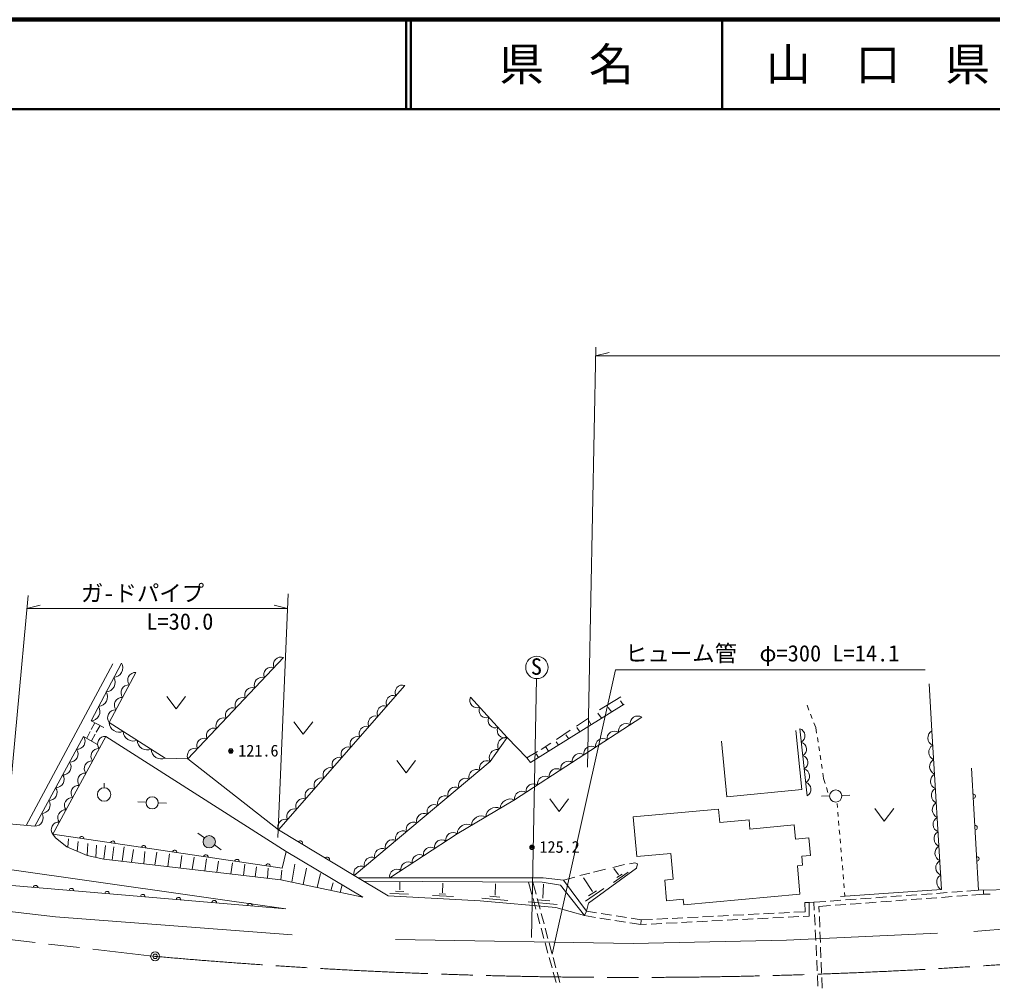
# Model space of a CAD drawing. Units: millimetres, scale not verified. Extents: x 40000 to 680000, y 20000 to 380000.
# Drawn here: x 254599 to 363163, y 272153 to 380000 of the extents above; entities that cross this region are included whole.
import ezdxf
from ezdxf.enums import TextEntityAlignment as Align

# ---------------------------------------------------------------- set-up
doc = ezdxf.new("R2010")
doc.units = ezdxf.units.MM
doc.header["$LTSCALE"] = 1000
doc.header["$PDMODE"] = 32
doc.header["$PDSIZE"] = 500
doc.linetypes.add('CHAIN', pattern=[18.5, 12, -1.5, 3.5, -1.5])
for name, color, linetype, lineweight in [('M-BGD', 7, 'Continuous', 13), ('M-BMK', 2, 'CHAIN', 13), ('M-BMK-SRVR', 3, 'Continuous', 13), ('M-STR-HTXT', 7, 'Continuous', 13), ('M-TTL', 2, 'Continuous', 140), ('M-TTL-LINE', 7, 'Continuous', 50)]:
    doc.layers.add(name, color=color, linetype=linetype, lineweight=lineweight)
doc.layers.add('M-TTL-TXT', color=7, linetype='Continuous')
doc.styles.add('ＭＳ ゴシック', font='')
doc.styles.get('ＭＳ ゴシック').set_extended_font_data('MS Gothic')

msp = doc.modelspace()

# ---------------------------------------------------------------- hatches: boundary and pattern name
at = {"layer": 'M-BGD'}
msp.add_hatch(color=256, dxfattribs=at).paths.add_polyline_path([(276328, 287911, 0.97359), (275235, 288729, 0.01338), (275213, 288700, 1)])

# ---------------------------------------------------------------- linework, layer by layer
for p, q in [((284057, 308850), (273378, 297550)), ((255365, 290115), (265024, 308155)), ((262587, 301773), (265979, 308232)), ((312283, 306496), (311727, 277604)), ((297589, 305734), (283511, 289632)), ((356396, 300675), (356101, 305909)), ((271031, 304508), (272081, 303108)), ((272081, 303108), (273131, 304508)), ((319316, 303008), (321678, 304447)), ((321964, 303570), (321656, 304017)), ((311609, 297140), (322061, 303631)), ((320672, 302768), (320293, 303255)), ((342686, 302976), (342469, 303533)), ((316753, 301200), (318073, 302080)), ((318377, 301343), (318071, 301870)), ((319538, 302064), (319112, 302654)), ((343048, 302044), (342867, 302510)), ((262587, 301773), (264004, 301058)), ((262609, 300814), (262996, 301567)), ((263168, 300512), (263589, 301267)), ((285213, 301689), (286263, 300289)), ((286263, 300289), (287313, 301689)), ((314509, 299686), (316055, 300727)), ((317132, 300570), (316772, 301055)), ((342487, 293426), (341659, 300900)), ((343445, 301022), (343229, 301578)), ((343539, 300409), (343445, 301022)), ((256298, 290033), (261759, 300042)), ((264221, 300049), (258314, 289130)), ((261759, 300042), (263241, 299178)), ((262108, 299839), (262495, 300592)), ((262624, 299538), (263046, 300293)), ((284367, 287194), (264221, 300049)), ((309000, 299921), (311222, 297647)), ((315878, 299791), (315551, 300239)), ((341225, 300703), (341876, 294116)), ((343692, 299421), (343616, 299915)), ((356396, 300675), (357478, 282972)), ((312802, 298580), (313887, 299299)), ((313623, 298391), (313301, 298911)), ((314733, 299080), (314488, 299455)), ((333529, 293291), (332916, 299498)), ((343844, 298433), (343768, 298927)), ((270864, 297638), (273378, 297550)), ((273378, 297550), (283511, 289632)), ((311222, 297647), (312405, 298365)), ((311222, 297647), (311609, 297140)), ((312504, 297696), (312253, 298085)), ((343996, 297444), (343920, 297938)), ((296691, 297374), (297741, 295974)), ((297741, 295974), (298791, 297374)), ((344148, 296456), (344072, 296950)), ((361613, 282886), (360822, 296507)), ((344318, 295349), (344224, 295962)), ((344482, 294809), (344318, 295349)), ((264042, 294317), (264042, 294817)), ((344790, 293791), (344627, 294331)), ((341876, 294116), (333529, 293291)), ((344067, 293366), (344980, 293407)), ((346342, 293467), (347255, 293508)), ((233312, 292054), (256298, 290033)), ((267815, 292751), (268727, 292709)), ((270090, 292646), (271003, 292605)), ((313768, 293090), (314818, 291690)), ((314818, 291690), (315868, 293090)), ((345853, 292114), (345815, 292550)), ((332594, 291942), (323058, 291070)), ((323058, 291070), (323462, 286656)), ((332730, 290455), (332594, 291942)), ((345938, 291118), (345895, 291616)), ((350037, 292003), (351087, 290603)), ((351087, 290603), (352137, 292003)), ((168008, 290332), (258624, 279944)), ((336006, 290755), (332730, 290455)), ((336101, 289718), (336006, 290755)), ((341021, 290169), (336101, 289718)), ((341166, 288581), (341021, 290169)), ((346023, 290122), (345981, 290620)), ((258615, 288754), (258314, 289130)), ((274489, 289257), (275235, 288729)), ((291923, 284533), (283511, 289632)), ((346109, 289125), (346066, 289624)), ((259877, 287748), (258615, 288754)), ((262145, 286762), (259877, 287748)), ((260005, 287693), (260063, 288642)), ((261036, 287244), (261159, 288344)), ((262145, 286762), (262228, 288099)), ((263133, 286552), (263201, 287906)), ((263999, 286368), (264209, 287897)), ((264951, 286257), (265120, 287722)), ((266068, 286127), (266282, 287716)), ((276349, 287942), (277095, 287415)), ((342659, 288718), (341166, 288581)), ((342838, 286763), (342659, 288718)), ((346194, 288129), (346151, 288627)), ((263999, 286368), (262145, 286762)), ((267111, 286005), (267307, 287444)), ((268472, 285846), (268596, 287225)), ((269720, 285701), (269928, 287128)), ((271135, 285536), (271323, 286956)), ((272527, 285373), (272696, 286763)), ((292913, 282119), (284367, 287194)), ((323462, 286656), (327275, 287005)), ((327275, 287005), (327540, 284115)), ((341888, 286676), (342838, 286763)), ((341979, 285684), (341888, 286676)), ((346279, 287133), (346237, 287631)), ((346364, 286136), (346322, 286634)), ((283749, 284065), (263999, 286368)), ((273874, 285216), (274078, 286576)), ((275278, 285052), (275469, 286389)), ((276608, 284897), (276816, 286136)), ((278197, 284712), (278376, 285949)), ((279585, 284550), (279726, 285813)), ((284971, 283805), (285326, 285787)), ((322112, 285766), (320784, 285424)), ((323242, 285950), (322651, 285831)), ((323545, 285831), (323242, 285950)), ((323439, 285358), (323545, 285831)), ((341386, 285630), (341979, 285684)), ((341677, 282445), (341386, 285630)), ((346450, 285140), (346407, 285638)), ((252725, 285303), (284300, 280836)), ((280899, 284397), (281035, 285492)), ((282266, 284237), (282355, 285340)), ((283749, 284065), (283880, 285116)), ((286248, 283534), (286628, 285366)), ((287814, 283201), (288167, 284750)), ((291923, 284533), (295720, 282253)), ((318233, 284793), (317115, 284543)), ((318075, 281453), (323439, 285358)), ((319982, 285253), (318641, 284898)), ((320856, 283772), (322516, 284924)), ((321417, 284596), (320921, 285315)), ((321236, 284322), (321826, 284696)), ((346535, 284144), (346492, 284642)), ((284300, 280836), (252435, 283523)), ((292913, 282119), (283749, 284065)), ((289347, 282876), (289593, 283733)), ((290387, 282655), (290615, 283483)), ((313033, 284280), (292367, 284267)), ((292952, 283915), (312920, 283777)), ((297040, 282938), (297040, 283806)), ((301790, 282614), (301819, 283683)), ((307674, 282354), (307703, 283622)), ((311392, 283788), (311764, 282434)), ((311875, 283784), (312238, 282437)), ((312920, 283777), (314963, 283472)), ((312987, 281996), (313058, 283552)), ((315285, 284008), (313033, 284280)), ((317654, 280062), (314963, 283472)), ((316576, 284359), (315285, 284008)), ((317856, 280570), (315285, 284008)), ((318531, 282735), (317532, 284278)), ((327540, 284115), (326587, 284028)), ((326587, 284028), (326798, 281721)), ((346620, 283147), (346578, 283645)), ((381706, 283370), (361613, 282886)), ((295918, 282541), (298018, 282471)), ((296546, 282778), (297484, 282755)), ((300684, 282296), (303035, 282205)), ((301428, 282491), (302140, 282468)), ((317768, 281683), (319810, 283068)), ((318101, 282271), (318960, 282823)), ((328717, 281259), (341677, 282445)), ((357478, 282972), (346208, 282178)), ((346700, 282213), (346663, 282649)), ((353523, 282298), (354720, 282385)), ((355219, 282421), (356416, 282508)), ((356914, 282545), (358111, 282632)), ((358610, 282668), (359807, 282755)), ((359161, 282218), (360357, 282306)), ((360305, 282791), (361613, 282886)), ((360856, 282343), (362155, 282439)), ((362155, 282439), (362142, 282899)), ((362892, 282450), (362155, 282439)), ((295720, 282253), (306008, 281724)), ((306008, 281724), (314423, 280961)), ((306201, 281992), (309100, 281747)), ((307089, 282226), (308188, 282126)), ((311345, 281611), (314605, 281319)), ((311896, 281952), (312214, 280795)), ((312368, 281954), (312680, 280795)), ((312379, 281827), (313764, 281698)), ((317856, 280570), (318075, 281453)), ((326798, 281721), (328659, 281891)), ((328659, 281891), (328717, 281259)), ((342691, 281538), (342235, 281511)), ((342235, 281511), (342259, 280501)), ((342691, 281538), (343239, 281551)), ((342691, 280013), (342691, 281538)), ((343239, 281551), (344547, 281646)), ((343239, 281551), (343281, 280680)), ((345046, 281682), (346242, 281769)), ((345597, 281218), (346794, 281306)), ((346741, 281805), (347938, 281892)), ((347293, 281343), (348489, 281431)), ((348437, 281929), (349633, 282016)), ((348988, 281468), (350185, 281556)), ((350132, 282052), (351329, 282139)), ((350684, 281593), (351880, 281681)), ((351828, 282175), (353024, 282262)), ((352379, 281718), (353576, 281806)), ((354074, 281843), (355271, 281931)), ((355770, 281968), (356966, 282056)), ((357465, 282093), (358662, 282181)), ((361087, 278295), (404344, 281690)), ((312347, 280312), (312665, 279155)), ((312810, 280312), (313122, 279154)), ((314423, 280961), (317654, 280062)), ((317654, 280062), (317856, 280570)), ((317856, 280570), (318986, 280388)), ((319480, 280308), (320664, 280117)), ((334212, 280097), (335410, 280158)), ((335910, 280183), (337108, 280243)), ((337607, 280268), (338806, 280328)), ((339305, 280353), (340504, 280413)), ((341003, 280438), (342259, 280501)), ((343305, 280180), (343362, 278982)), ((343800, 281085), (345099, 281181)), ((343800, 281085), (343824, 280454)), ((258624, 279944), (285026, 277903)), ((317654, 280062), (318859, 279869)), ((319353, 279790), (320538, 279601)), ((321032, 279522), (322217, 279332)), ((321158, 280037), (322343, 279846)), ((322710, 279253), (323916, 279060)), ((322836, 279766), (323967, 279583)), ((323916, 279060), (323967, 279583)), ((323916, 279060), (324565, 279093)), ((323967, 279583), (325223, 279646)), ((325064, 279119), (326262, 279179)), ((325722, 279672), (326921, 279732)), ((326762, 279205), (327960, 279266)), ((327420, 279757), (328619, 279817)), ((328460, 279291), (329658, 279352)), ((329118, 279842), (330317, 279902)), ((330157, 279377), (331356, 279438)), ((330816, 279927), (332014, 279987)), ((331855, 279463), (333054, 279524)), ((332514, 280012), (333712, 280072)), ((333553, 279549), (334751, 279610)), ((335251, 279635), (336449, 279696)), ((336949, 279721), (338147, 279782)), ((338646, 279807), (339845, 279868)), ((340344, 279894), (341543, 279954)), ((342042, 279980), (342691, 280013)), ((343843, 279954), (343888, 278755)), ((312797, 278673), (313115, 277516)), ((313252, 278671), (313564, 277512)), ((340173, 277319), (357005, 278117)), ((343386, 278482), (343444, 277284)), ((343907, 278255), (343953, 277056)), ((296543, 277380), (323059, 276934)), ((313248, 277034), (313566, 275877)), ((313694, 277029), (314006, 275871)), ((323059, 276934), (340173, 277319)), ((343468, 276784), (343526, 275586)), ((343972, 276556), (344017, 275357)), ((313698, 275395), (314016, 274238)), ((314136, 275388), (314448, 274229)), ((343550, 275086), (343608, 273888)), ((344036, 274858), (344082, 273658)), ((314149, 273755), (314467, 272598)), ((314578, 273746), (314890, 272588)), ((343632, 273388), (343690, 272190)), ((344101, 273159), (344146, 271960))]:
    msp.add_line(p, q, dxfattribs=at)
for points in [[(267593, 307184), (264609, 301609), (270864, 297638)], [(304924, 304405), (309000, 299921), (307111, 297249), (291923, 284533)], [(324025, 302184), (309826, 292955), (303439, 289199), (295906, 284269)], [(284367, 287194), (283894, 285345), (258314, 289130)]]:
    msp.add_lwpolyline(points, dxfattribs=at)
for centre, radius in [((312329, 307745), 1250), ((278177, 298416), 150), ((278177, 298416), 120), ((278177, 298416), 90), ((278177, 298416), 60), ((278177, 298416), 30), ((278177, 298416), 20), ((264042, 293567), 750), ((269407, 292641), 683), ((345663, 293400), 683), ((275771, 288305), 683), ((311782, 287678), 150), ((311782, 287678), 120), ((311782, 287678), 90), ((311782, 287678), 60), ((311782, 287678), 30), ((311782, 287678), 20)]:
    msp.add_circle(centre, radius, dxfattribs=at)
for centre, radius, start, end in [((283781, 308042), 854, 71.12394, 202.11399), ((265040, 307695), 1082, 274.82087, 29.76304), ((282713, 306912), 854, 71.12394, 202.11399), ((264192, 306081), 1082, 274.82087, 29.76304), ((267551, 306310), 875, 87.20304, 216.46978), ((281645, 305782), 854, 71.12394, 202.11399), ((266804, 304916), 875, 87.20304, 216.46978), ((280577, 304652), 854, 71.12394, 202.11399), ((297337, 304940), 834, 72.42202, 205.25127), ((263344, 304466), 1082, 274.82087, 29.76304), ((266058, 303523), 875, 87.20304, 216.46978), ((279509, 303522), 854, 71.12394, 202.11399), ((296332, 303789), 834, 72.42202, 205.25127), ((305673, 304062), 824, 155.41107, 289.13631), ((262496, 302851), 1082, 274.82087, 29.76304), ((265312, 302129), 875, 87.20304, 216.46978), ((278441, 302392), 854, 71.12394, 202.11399), ((295326, 302639), 834, 72.42202, 205.25127), ((306692, 302941), 824, 155.41107, 289.13631), ((277373, 301261), 854, 71.12394, 202.11399), ((294321, 301489), 834, 72.42202, 205.25127), ((307711, 301820), 824, 155.41107, 289.13631), ((323567, 301478), 843, 57.0149, 189.03283), ((265716, 301626), 1108, 180.86448, 294.32181), ((276306, 300131), 854, 71.12394, 202.11399), ((293315, 300339), 834, 72.42202, 205.25127), ((308730, 300699), 824, 155.41107, 289.13631), ((322276, 300638), 843, 57.0149, 189.03283), ((341428, 300118), 816, 299.08596, 73.56124), ((261006, 299525), 913, 268.29196, 34.47536), ((264161, 299199), 852, 85.99275, 217.18587), ((267280, 300633), 1108, 180.86448, 294.32181), ((275238, 299001), 854, 71.12394, 202.11399), ((292309, 299189), 834, 72.42202, 205.25127), ((308870, 299011), 919, 81.88511, 207.62162), ((319694, 298960), 843, 57.0149, 189.03283), ((320985, 299799), 843, 57.0149, 189.03283), ((356844, 299894), 900, 119.88216, 247.11265), ((260226, 298095), 913, 268.29196, 34.47536), ((263423, 297834), 852, 85.99275, 217.18587), ((268844, 299640), 1108, 180.86448, 294.32181), ((270407, 298648), 1108, 180.86448, 294.32181), ((274170, 297871), 854, 71.12394, 202.11399), ((291304, 298039), 834, 72.42202, 205.25127), ((307926, 297675), 919, 81.88511, 207.62162), ((318403, 298121), 843, 57.0149, 189.03283), ((341594, 298623), 816, 299.08596, 73.56124), ((356943, 298285), 900, 119.88216, 247.11265), ((290298, 296889), 834, 72.42202, 205.25127), ((317112, 297282), 843, 57.0149, 189.03283), ((341760, 297128), 816, 299.08596, 73.56124), ((259446, 296665), 913, 268.29196, 34.47536), ((262685, 296469), 852, 85.99275, 217.18587), ((289293, 295739), 834, 72.42202, 205.25127), ((306739, 296507), 830, 63.38587, 196.49105), ((314531, 295604), 843, 57.0149, 189.03283), ((315822, 296443), 843, 57.0149, 189.03283), ((341925, 295633), 816, 299.08596, 73.56124), ((357041, 296676), 900, 119.88216, 247.11265), ((258666, 295236), 913, 268.29196, 34.47536), ((261946, 295104), 852, 85.99275, 217.18587), ((288287, 294588), 834, 72.42202, 205.25127), ((304403, 294550), 830, 63.38587, 196.49105), ((305571, 295528), 830, 63.38587, 196.49105), ((313240, 294765), 843, 57.0149, 189.03283), ((357140, 295066), 900, 119.88216, 247.11265), ((257885, 293806), 913, 268.29196, 34.47536), ((261208, 293739), 852, 85.99275, 217.18587), ((287282, 293438), 834, 72.42202, 205.25127), ((303234, 293572), 830, 63.38587, 196.49105), ((311949, 293926), 843, 57.0149, 189.03283), ((342091, 294139), 816, 299.08596, 73.56124), ((357238, 293457), 900, 119.88216, 247.11265), ((260470, 292374), 852, 85.99275, 217.18587), ((302066, 292594), 830, 63.38587, 196.49105), ((310658, 293087), 843, 57.0149, 189.03283), ((361005, 293368), 250, 273.32375, 93.32375), ((257105, 292376), 913, 268.29196, 34.47536), ((286276, 292288), 834, 72.42202, 205.25127), ((300898, 291616), 830, 63.38587, 196.49105), ((307739, 291023), 1108, 63.72666, 177.1851), ((309336, 291961), 1108, 63.72666, 177.1851), ((357336, 291848), 900, 119.88216, 247.11265), ((256325, 290946), 913, 268.29196, 34.47536), ((259731, 291010), 852, 85.99275, 217.18587), ((285270, 291138), 834, 72.42202, 205.25127), ((299729, 290637), 830, 63.38587, 196.49105), ((306142, 290084), 1108, 63.72666, 177.1851), ((357435, 290238), 900, 119.88216, 247.11265), ((258993, 289645), 852, 85.99275, 217.18587), ((284265, 289988), 834, 72.42202, 205.25127), ((298561, 289659), 830, 63.38587, 196.49105), ((304546, 289145), 1108, 63.72666, 177.1851), ((361208, 289874), 250, 273.32375, 93.32375), ((261546, 288652), 250, 351.58339, 171.58339), ((297393, 288681), 830, 63.38587, 196.49105), ((302983, 288527), 813, 55.84376, 190.56174), ((357533, 288629), 900, 119.88216, 247.11265), ((265008, 288139), 250, 351.58339, 171.58339), ((268471, 287627), 250, 351.58339, 171.58339), ((285937, 288161), 250, 328.77523, 148.77523), ((296225, 287703), 830, 63.38587, 196.49105), ((300472, 286883), 813, 55.84376, 190.56174), ((301727, 287705), 813, 55.84376, 190.56174), ((357631, 287020), 900, 119.88216, 247.11265), ((271933, 287115), 250, 351.58339, 171.58339), ((275395, 286602), 250, 351.58339, 171.58339), ((295056, 286725), 830, 63.38587, 196.49105), ((299216, 286061), 813, 55.84376, 190.56174), ((361411, 286380), 250, 273.32375, 93.32375), ((278857, 286090), 250, 351.58339, 171.58339), ((282320, 285578), 250, 351.58339, 171.58339), ((288930, 286347), 250, 328.77523, 148.77523), ((292720, 284768), 830, 63.38587, 196.49105), ((293888, 285747), 830, 63.38587, 196.49105), ((297961, 285240), 813, 55.84376, 190.56174), ((357730, 285410), 900, 119.88216, 247.11265), ((296705, 284418), 813, 55.84376, 190.56174), ((357828, 283801), 900, 119.88216, 247.11265), ((256399, 283189), 250, 355.17987, 175.17987), ((260385, 282853), 250, 355.17987, 175.17987), ((264370, 282517), 250, 355.17987, 175.17987), ((268356, 282181), 250, 355.17987, 175.17987), ((272342, 281845), 250, 355.17987, 175.17987), ((276328, 281509), 250, 355.17987, 175.17987), ((280314, 281173), 250, 355.17987, 175.17987)]:
    msp.add_arc(centre, radius, start, end, dxfattribs=at)
for p in [(278177, 298416), (311782, 287678)]:
    msp.add_point(p, dxfattribs=at)
at = {"layer": 'M-BMK'}
msp.add_line((170908, 286909), (269736, 275517), dxfattribs=at)
msp.add_arc((322753, 872076), 598910, 264.92137, 274.49098, dxfattribs=at)
at = {"layer": 'M-BMK-SRVR'}
msp.add_circle((269736, 275517), 500, dxfattribs=at)
msp.add_point((269736, 275517), dxfattribs=at)
at = {"layer": 'M-STR-HTXT'}
for p, q in [((318899, 343470), (317979, 296614)), ((318879, 342489), (320379, 342864)), ((318879, 342489), (448826, 342489)), ((284583, 315930), (283443, 288786)), ((255552, 315776), (253107, 289155)), ((255419, 314319), (256919, 314694)), ((255419, 314319), (284515, 314319)), ((284515, 314319), (283015, 314694)), ((321091, 307472), (314040, 275746)), ((321091, 307472), (355647, 307472))]:
    msp.add_line(p, q, dxfattribs=at)
at = {"layer": 'M-TTL'}
msp.add_line((680000, 380000), (40000, 380000), dxfattribs=at)
at = {"layer": 'M-TTL-LINE'}
for p, q in [((297750, 380000), (297750, 370000)), ((298250, 380000), (298250, 370000)), ((333000, 380000), (333000, 370000)), ((40000, 370000), (680000, 370000))]:
    msp.add_line(p, q, dxfattribs=at)

# ---------------------------------------------------------------- texts
at = {"layer": 'M-BGD', "style": 'ＭＳ ゴシック'}
for s, height, p in [('S', 1833, (311650, 306371)), ('121.6', 1320, (279010, 297407)), ('125.2', 1320, (312615, 286669))]:
    msp.add_text(s, height=height, dxfattribs=at).set_placement(p, align=Align.BOTTOM_LEFT)
at = {"layer": 'M-STR-HTXT', "style": 'ＭＳ ゴシック'}
for s, p in [('ガ-ドパイプ', (261449, 314554)), ('L=30.0', (268751, 311399)), ('ヒューム管\u3000φ=300 L=14.1', (322162, 307851))]:
    msp.add_text(s, height=1833, dxfattribs=at).set_placement(p, align=Align.BOTTOM_LEFT)
at = {"layer": 'M-TTL-TXT', "style": 'ＭＳ ゴシック'}
for s, p in [('県\u3000名', (315625, 375000)), ('山\u3000口\u3000県', (350375, 375000))]:
    msp.add_text(s, height=3666, dxfattribs=at).set_placement(p, align=Align.MIDDLE_CENTER)

doc.saveas('drawing.dxf')
